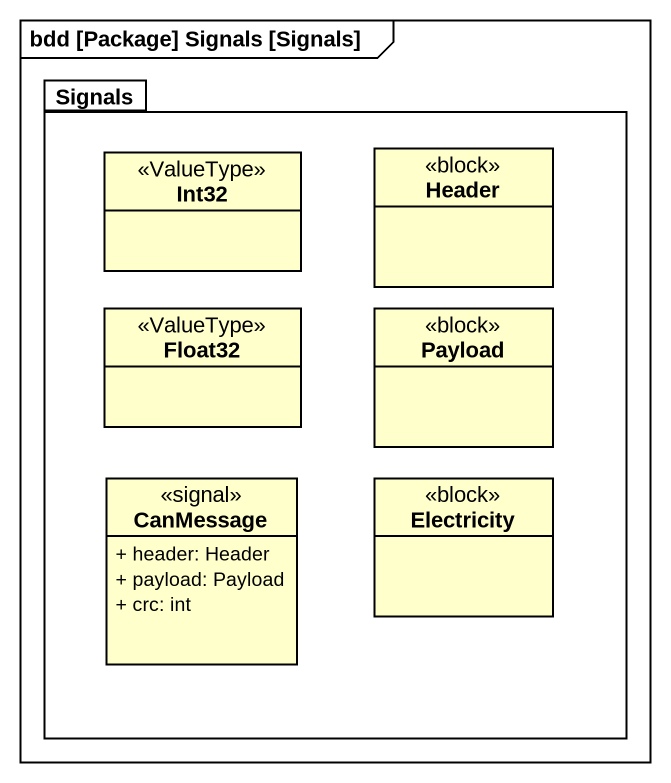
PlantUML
@startuml
mainframe bdd [Package] Signals [Signals]
hide circle
hide empty members
skinparam classAttributeIconSize 0
package Signals {
  class Int32 <<ValueType>>
  class "Header" as Header_ <<block>>
  class Float32 <<ValueType>>
  class Payload <<block>>
  class CanMessage <<signal>> {
    + header: Header
    + payload: Payload
    + crc: int
  }
  class Electricity <<block>>
}
@enduml
